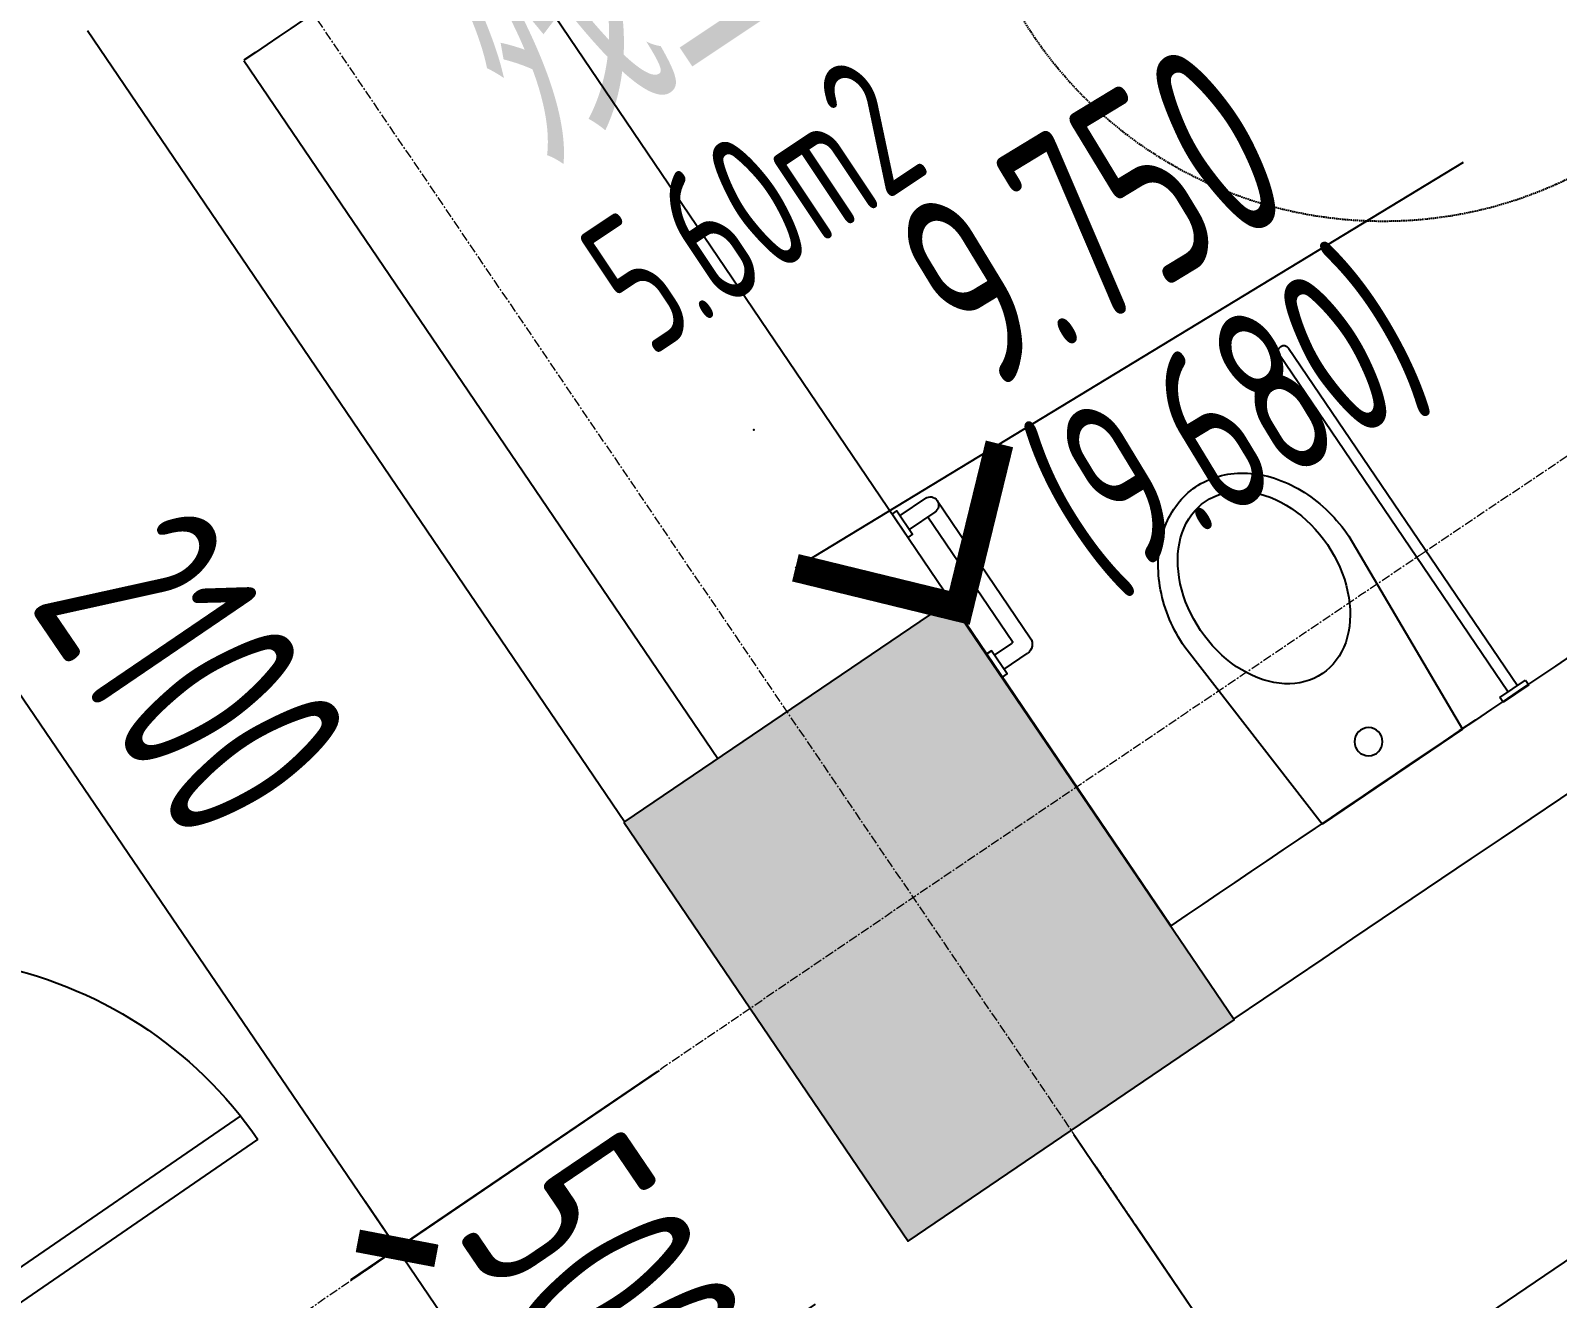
# Model space of a CAD drawing. Header units: millimetres. Extents: x 0 to 12110233, y -6694180 to 0.
# Drawn here: x 11603857 to 11606570, y -6439550 to -6437296 of the extents above; entities that cross this region are included whole.
import ezdxf
from ezdxf.enums import TextEntityAlignment as Align

# ---------------------------------------------------------------- set-up
doc = ezdxf.new("R2010")
doc.units = ezdxf.units.MM
doc.header["$LTSCALE"] = 10
for name, pattern in [('A1-RG-AXIS-3~4F$0$CENTER', [50.8, 31.75, -6.35, 6.35, -6.35]), ('A1-RI-F3$0$HIDDEN', [0.375, 0.25, -0.125]), ('A1-RI-F3$0$HIDDEN2', [0.1875, 0.125, -0.0625])]:
    doc.linetypes.add(name, pattern=pattern)
for name, color, linetype in [('A1-RD-3F$0$A-GLAZ', 140, 'Continuous'), ('A1-RD-3F$0$A-louban', 5, 'Continuous'), ('A1-RG-AXIS-3~4F$0$A-COLU-HATH', 8, 'Continuous'), ('A1-RG-AXIS-3~4F$0$A-COLUMN', 7, 'Continuous'), ('A1-RI-F3$0$A-DIMS-1：100', 1, 'Continuous'), ('A1-RI-F3$0$A-DOOR', 32, 'Continuous'), ('A1-RI-F3$0$A-FIXT', 55, 'Continuous'), ('A1-RI-F3$0$A-FUZHUXIAN', 55, 'A1-RI-F3$0$HIDDEN2'), ('A1-RI-F3$0$A-SYMB', 4, 'Continuous'), ('A1-RI-F3$0$A-SYMB-AREA', 4, 'Continuous'), ('A1-RI-F3$0$A-SYMB-NAME', 4, 'Continuous'), ('A1-RI-F3$0$A-TEXT1', 4, 'Continuous'), ('A1-RI-F3$0$A-WALL', 7, 'Continuous'), ('A1-RI-F3$0$A1-RI-F3$0$A-DETL-PEN1', 245, 'Continuous'), ('A1-RI-F3$0$A1-RI-F3$0$A-DETL-PEN2', 233, 'Continuous'), ('A1-RI-F3$0$Crescent canopy$0$A-DETL-PEN1', 245, 'Continuous'), ('A1-RI-F3$0$Crescent canopy$0$A-DETL-PEN2', 233, 'Continuous')]:
    doc.layers.add(name, color=color, linetype=linetype)
doc.layers.add('A1-RG-AXIS-3~4F$0$A-GRID', color=1, linetype='A1-RG-AXIS-3~4F$0$CENTER', lineweight=9)
doc.layers.add('A1-RI-F3$0$A-STRA-HRAL', color=3, linetype='Continuous', lineweight=9)
doc.styles.add('A1-RI-F3$0$ECADI', font='gbeitc.shx', dxfattribs={"width": 0.7, "bigfont": 'gbcbig.shx'})
doc.styles.add('A1-RI-F3$0$XD2008', font='xd-hzs.shx', dxfattribs={"width": 0.7, "bigfont": 'xd-hztxt.shx'})
doc.dimstyles.new('A1-RI-F3$0$XD100$0', dxfattribs={"dimscale": 100, "dimtxt": 3.5, "dimasz": 2, "dimexe": 1, "dimexo": 2, "dimgap": 1, "dimtad": 1, "dimdec": 0, "dimdsep": 46, "dimtxsty": 'A1-RI-F3$0$XD2008', "dimblk1": 'A1-RI-F3$0$_ArchTick', "dimblk2": 'A1-RI-F3$0$_ArchTick', "dimsah": 1, "dimcen": 2.5, "dimclrd": 1, "dimclre": 1, "dimclrt": 4, "dimaunit": 1, "dimadec": 0, "dimazin": 0, "dimtfac": 1, "dimtdec": 0, "dimtix": 1, "dimtmove": 2, "dimatfit": 3, "dimfxl": 0, "dimtolj": 1, "dimtzin": 0, "dimarcsym": 0})

# ---------------------------------------------------------------- blocks, each defined once
blk = doc.blocks.new('A1-RD-3F')
at = {"layer": 'A1-RD-3F$0$A-GLAZ', "ltscale": 0.25}
for radius, start, end in [(292500, 108.926088, 127.887577), (292800, 117.388439, 127.828852)]:
    blk.add_arc((11778731.9, -6694178.6), radius, start, end, dxfattribs=at)
at = {"layer": 'A1-RD-3F$0$A-louban'}
blk.add_lwpolyline([(11592588.1, -6454464.8), (11599156.3, -6462911.6, -0.082408), (11683479, -6417305.5)], format="xyb", dxfattribs=at)
blk.add_lwpolyline([(11620099.3, -6432273.8, -0.001145), (11621300, -6431550.3), (11621146, -6431292.8, 0.021241), (11599681.6, -6445423.8), (11601257.4, -6447607.7, -0.020966), (11622531.6, -6433610.2), (11622172.4, -6433009.4, 0.001143), (11620980, -6433727.9)], format="xyb", close=True, dxfattribs=at)
blk = doc.blocks.new('A1-RI-F3$0$1500')
at = {"layer": 'A1-RI-F3$0$A-DOOR'}
for p, q in [((0, 100), (0, 850)), ((51.4, 100), (51.4, 848.2)), ((1448.6, 100), (1448.6, 848.2)), ((1500, 100), (1500, 850)), ((0, 100), (51.4, 100)), ((1500, 100), (1448.6, 100))]:
    blk.add_line(p, q, dxfattribs=at)
for centre, start, end in [((0, 100), 0, 90), ((1500, 100), 90, 180)]:
    blk.add_arc(centre, 750, start, end, dxfattribs=at)
blk = doc.blocks.new('A1-RI-F3$0$_ArchTick')
at = {"color": 0, "linetype": 'ByBlock', "const_width": 0.4}
blk.add_lwpolyline([(-0.5, -0.5), (0.5, 0.5)], dxfattribs=at)
blk = doc.blocks.new('*D128')
at = {"layer": 'A1-RI-F3$0$A-DIMS-1：100', "color": 1, "linetype": 'ByBlock', "lineweight": -2}
for p, q in [((11603792.6, -6437408.8), (11603244.5, -6437781.7)), ((11603327.2, -6437725.4), (11604508.5, -6439461.7)), ((11604973.9, -6439145), (11604425.8, -6439517.9))]:
    blk.add_line(p, q, dxfattribs=at)
at = {"layer": 'A1-RI-F3$0$A-DIMS-1：100', "color": 1, "linetype": 'ByBlock', "lineweight": -2, "xscale": 100, "yscale": 100, "zscale": 100}
for p, rotation in [((11603327.2, -6437725.4), 124.2300287351358), ((11604508.5, -6439461.7), 304.2300287351358)]:
    blk.add_blockref('A1-RI-F3$0$_ArchTick', p, dxfattribs=dict(at, rotation=rotation))
at = {"layer": 'A1-RI-F3$0$A-DIMS-1：100', "color": 4, "linetype": 'ByBlock', "insert": (11604145.2, -6438438.9), "char_height": 350, "attachment_point": 5, "rotation": 304.23, "style": 'A1-RI-F3$0$XD2008'}
blk.add_mtext('\\A1;2100', dxfattribs=at)
blk = doc.blocks.new('*D61')
at = {"layer": 'A1-RI-F3$0$A-DIMS-1：100', "color": 1, "linetype": 'ByBlock', "lineweight": -2}
for p, q in [((11604970.4, -6439147.1), (11604425.3, -6439517.1)), ((11604508, -6439461), (11604451.8, -6439378.2)), ((11604508, -6439461), (11604788.7, -6439874.5)), ((11605251.1, -6439560.6), (11604705.9, -6439930.7)), ((11604788.7, -6439874.5), (11604844.8, -6439957.2))]:
    blk.add_line(p, q, dxfattribs=at)
at = {"layer": 'A1-RI-F3$0$A-DIMS-1：100', "color": 1, "linetype": 'ByBlock', "lineweight": -2, "xscale": 100, "yscale": 100, "zscale": 100}
for p, rotation in [((11604508, -6439461), 304.1657970272194), ((11604788.7, -6439874.5), 124.1657970272194)]:
    blk.add_blockref('A1-RI-F3$0$_ArchTick', p, dxfattribs=dict(at, rotation=rotation))
at = {"layer": 'A1-RI-F3$0$A-DIMS-1：100', "color": 4, "linetype": 'ByBlock', "insert": (11604875.9, -6439513.3), "char_height": 350, "attachment_point": 5, "rotation": 304.1658, "style": 'A1-RI-F3$0$XD2008'}
blk.add_mtext('\\A1;500', dxfattribs=at)
blk = doc.blocks.new('*D327')
at = {"layer": 'A1-RI-F3$0$A-DIMS-1：100', "color": 1, "linetype": 'ByBlock', "lineweight": -2}
for p, q in [((11605820.2, -6439419.7), (11606147.3, -6439901.7)), ((11605530.6, -6439616.3), (11605857.7, -6440098.2)), ((11605801.6, -6440015.5), (11606091.1, -6439819))]:
    blk.add_line(p, q, dxfattribs=at)
at = {"layer": 'A1-RI-F3$0$A-DIMS-1：100', "color": 1, "linetype": 'ByBlock', "lineweight": -2, "xscale": 100, "yscale": 100, "zscale": 100}
for p, rotation in [((11606091.1, -6439819), 34.16579703382271), ((11605801.6, -6440015.5), 214.1657970338227)]:
    blk.add_blockref('A1-RI-F3$0$_ArchTick', p, dxfattribs=dict(at, rotation=rotation))
at = {"layer": 'A1-RI-F3$0$A-DIMS-1：100', "color": 4, "linetype": 'ByBlock', "insert": (11606174.6, -6440223.3), "char_height": 350, "attachment_point": 5, "rotation": 34.1658, "style": 'A1-RI-F3$0$XD2008'}
blk.add_mtext('\\A1;350', dxfattribs=at)
blk = doc.blocks.new('*D332')
at = {"layer": 'A1-RI-F3$0$A-DIMS-1：100', "color": 1, "linetype": 'ByBlock', "lineweight": -2}
for p, q in [((11607821.1, -6437826.6), (11608257.4, -6438469.5)), ((11608201.3, -6438386.8), (11606091.1, -6439819)), ((11605711, -6439258.8), (11606147.3, -6439901.7))]:
    blk.add_line(p, q, dxfattribs=at)
at = {"layer": 'A1-RI-F3$0$A-DIMS-1：100', "color": 1, "linetype": 'ByBlock', "lineweight": -2, "xscale": 100, "yscale": 100, "zscale": 100}
for p, rotation in [((11608201.3, -6438386.8), 34.16579703386188), ((11606091.1, -6439819), 214.1657970338619)]:
    blk.add_blockref('A1-RI-F3$0$_ArchTick', p, dxfattribs=dict(at, rotation=rotation))
at = {"layer": 'A1-RI-F3$0$A-DIMS-1：100', "color": 4, "linetype": 'ByBlock', "insert": (11606991.8, -6438875.3), "char_height": 350, "attachment_point": 5, "rotation": 34.1658, "style": 'A1-RI-F3$0$XD2008'}
blk.add_mtext('\\A1;2550', dxfattribs=at)
blk = doc.blocks.new('A1-RI-F3$0$A-X-D2-60$0$A$C13196AD3')
at = {"layer": 'A1-RI-F3$0$A-FIXT'}
for p, q in [((83.2, 756.6, 0), (57.8, 359.3, 0)), ((83.2, 756.6, 0), (57.8, 359.3, 0)), ((384.6, 756.6, 0), (83.2, 756.6, 0)), ((410, 359.3, 0), (384.6, 756.6, 0)), ((410, 359.3, 0), (384.6, 756.6, 0)), ((175.9, 517.8, 0), (168.3, 512.6, 0)), ((175.9, 517.8, 0), (168.3, 512.6, 0)), ((183.8, 522.4, 0), (175.9, 517.8, 0)), ((183.8, 522.4, 0), (175.9, 517.8, 0)), ((191.8, 526.4, 0), (183.8, 522.4, 0)), ((191.8, 526.4, 0), (183.8, 522.4, 0)), ((200, 529.6, 0), (191.8, 526.4, 0)), ((200, 529.6, 0), (191.8, 526.4, 0)), ((208.4, 532.2, 0), (200, 529.6, 0)), ((208.4, 532.2, 0), (200, 529.6, 0)), ((216.8, 534, 0), (208.4, 532.2, 0)), ((216.8, 534, 0), (208.4, 532.2, 0)), ((225.3, 535.1, 0), (216.8, 534, 0)), ((225.3, 535.1, 0), (216.8, 534, 0)), ((233.9, 535.4, 0), (225.3, 535.1, 0)), ((233.9, 535.4, 0), (225.3, 535.1, 0)), ((242.4, 535.1, 0), (233.9, 535.4, 0)), ((242.4, 535.1, 0), (233.9, 535.4, 0)), ((250.9, 534, 0), (242.4, 535.1, 0)), ((250.9, 534, 0), (242.4, 535.1, 0)), ((259.4, 532.2, 0), (250.9, 534, 0)), ((259.4, 532.2, 0), (250.9, 534, 0)), ((267.7, 529.6, 0), (259.4, 532.2, 0)), ((267.7, 529.6, 0), (259.4, 532.2, 0)), ((275.9, 526.4, 0), (267.7, 529.6, 0)), ((275.9, 526.4, 0), (267.7, 529.6, 0)), ((284, 522.4, 0), (275.9, 526.4, 0)), ((284, 522.4, 0), (275.9, 526.4, 0)), ((291.8, 517.8, 0), (284, 522.4, 0)), ((291.8, 517.8, 0), (284, 522.4, 0)), ((299.4, 512.6, 0), (291.8, 517.8, 0)), ((299.4, 512.6, 0), (291.8, 517.8, 0)), ((147.1, 493, 0), (140.7, 485.3, 0)), ((147.1, 493, 0), (140.7, 485.3, 0)), ((153.9, 500.1, 0), (147.1, 493, 0)), ((153.9, 500.1, 0), (147.1, 493, 0)), ((161, 506.6, 0), (153.9, 500.1, 0)), ((161, 506.6, 0), (153.9, 500.1, 0)), ((168.3, 512.6, 0), (161, 506.6, 0)), ((168.3, 512.6, 0), (161, 506.6, 0)), ((306.8, 506.6, 0), (299.4, 512.6, 0)), ((306.8, 506.6, 0), (299.4, 512.6, 0)), ((313.9, 500.1, 0), (306.8, 506.6, 0)), ((313.9, 500.1, 0), (306.8, 506.6, 0)), ((320.6, 493, 0), (313.9, 500.1, 0)), ((320.6, 493, 0), (313.9, 500.1, 0)), ((327, 485.3, 0), (320.6, 493, 0)), ((327, 485.3, 0), (320.6, 493, 0)), ((129, 468.4, 0), (123.8, 459.2, 0)), ((129, 468.4, 0), (123.8, 459.2, 0)), ((134.7, 477.1, 0), (129, 468.4, 0)), ((134.7, 477.1, 0), (129, 468.4, 0)), ((140.7, 485.3, 0), (134.7, 477.1, 0)), ((140.7, 485.3, 0), (134.7, 477.1, 0)), ((333.1, 477.1, 0), (327, 485.3, 0)), ((333.1, 477.1, 0), (327, 485.3, 0)), ((338.7, 468.4, 0), (333.1, 477.1, 0)), ((338.7, 468.4, 0), (333.1, 477.1, 0)), ((344, 459.2, 0), (338.7, 468.4, 0)), ((344, 459.2, 0), (338.7, 468.4, 0)), ((114.6, 439.6, 0), (110.7, 429.2, 0)), ((114.6, 439.6, 0), (110.7, 429.2, 0)), ((119, 449.6, 0), (114.6, 439.6, 0)), ((119, 449.6, 0), (114.6, 439.6, 0)), ((123.8, 459.2, 0), (119, 449.6, 0)), ((123.8, 459.2, 0), (119, 449.6, 0)), ((348.8, 449.6, 0), (344, 459.2, 0)), ((348.8, 449.6, 0), (344, 459.2, 0)), ((353.1, 439.6, 0), (348.8, 449.6, 0)), ((353.1, 439.6, 0), (348.8, 449.6, 0)), ((357, 429.2, 0), (353.1, 439.6, 0)), ((357, 429.2, 0), (353.1, 439.6, 0)), ((104.4, 407.6, 0), (102.1, 396.4, 0)), ((104.4, 407.6, 0), (102.1, 396.4, 0)), ((107.3, 418.5, 0), (104.4, 407.6, 0)), ((107.3, 418.5, 0), (104.4, 407.6, 0)), ((110.7, 429.2, 0), (107.3, 418.5, 0)), ((110.7, 429.2, 0), (107.3, 418.5, 0)), ((360.4, 418.5, 0), (357, 429.2, 0)), ((360.4, 418.5, 0), (357, 429.2, 0)), ((363.3, 407.6, 0), (360.4, 418.5, 0)), ((363.3, 407.6, 0), (360.4, 418.5, 0)), ((365.7, 396.4, 0), (363.3, 407.6, 0)), ((365.7, 396.4, 0), (363.3, 407.6, 0)), ((100.2, 385.1, 0), (98.9, 373.6, 0)), ((100.2, 385.1, 0), (98.9, 373.6, 0)), ((102.1, 396.4, 0), (100.2, 385.1, 0)), ((102.1, 396.4, 0), (100.2, 385.1, 0)), ((367.6, 385.1, 0), (365.7, 396.4, 0)), ((367.6, 385.1, 0), (365.7, 396.4, 0)), ((368.9, 373.6, 0), (367.6, 385.1, 0)), ((368.9, 373.6, 0), (367.6, 385.1, 0)), ((57.8, 359.3, 0), (57.9, 352.3, 0)), ((57.8, 359.3, 0), (57.9, 352.3, 0)), ((98.1, 362.1, 0), (97.8, 350.4, 0)), ((98.1, 362.1, 0), (97.8, 350.4, 0)), ((98.9, 373.6, 0), (98.1, 362.1, 0)), ((98.9, 373.6, 0), (98.1, 362.1, 0)), ((369.7, 362.1, 0), (368.9, 373.6, 0)), ((369.7, 362.1, 0), (368.9, 373.6, 0)), ((370, 350.4, 0), (369.7, 362.1, 0)), ((370, 350.4, 0), (369.7, 362.1, 0)), ((409.9, 352.3, 0), (410, 359.3, 0)), ((409.9, 352.3, 0), (410, 359.3, 0)), ((57.9, 352.3, 0), (58.1, 345.2, 0)), ((57.9, 352.3, 0), (58.1, 345.2, 0)), ((58.1, 345.2, 0), (58.6, 338.1, 0)), ((58.1, 345.2, 0), (58.6, 338.1, 0)), ((58.6, 338.1, 0), (59.2, 331.1, 0)), ((58.6, 338.1, 0), (59.2, 331.1, 0)), ((59.2, 331.1, 0), (60, 324.1, 0)), ((59.2, 331.1, 0), (60, 324.1, 0)), ((97.8, 350.4, 0), (98.1, 338.8, 0)), ((97.8, 350.4, 0), (98.1, 338.8, 0)), ((98.1, 338.8, 0), (98.9, 327.2, 0)), ((98.1, 338.8, 0), (98.9, 327.2, 0)), ((98.9, 327.2, 0), (100.2, 315.8, 0)), ((98.9, 327.2, 0), (100.2, 315.8, 0)), ((367.6, 315.8, 0), (368.9, 327.2, 0)), ((367.6, 315.8, 0), (368.9, 327.2, 0)), ((368.9, 327.2, 0), (369.7, 338.8, 0)), ((368.9, 327.2, 0), (369.7, 338.8, 0)), ((369.7, 338.8, 0), (370, 350.4, 0)), ((369.7, 338.8, 0), (370, 350.4, 0)), ((407.8, 324.1, 0), (408.6, 331.1, 0)), ((407.8, 324.1, 0), (408.6, 331.1, 0)), ((408.6, 331.1, 0), (409.2, 338.1, 0)), ((408.6, 331.1, 0), (409.2, 338.1, 0)), ((409.2, 338.1, 0), (409.6, 345.2, 0)), ((409.2, 338.1, 0), (409.6, 345.2, 0)), ((409.6, 345.2, 0), (409.9, 352.3, 0)), ((409.6, 345.2, 0), (409.9, 352.3, 0)), ((60, 324.1, 0), (60.9, 317.2, 0)), ((60, 324.1, 0), (60.9, 317.2, 0)), ((60.9, 317.2, 0), (62, 310.2, 0)), ((60.9, 317.2, 0), (62, 310.2, 0)), ((62, 310.2, 0), (63.3, 303.4, 0)), ((62, 310.2, 0), (63.3, 303.4, 0)), ((63.3, 303.4, 0), (64.8, 296.5, 0)), ((63.3, 303.4, 0), (64.8, 296.5, 0)), ((100.2, 315.8, 0), (102.1, 304.4, 0)), ((100.2, 315.8, 0), (102.1, 304.4, 0)), ((102.1, 304.4, 0), (104.4, 293.3, 0)), ((102.1, 304.4, 0), (104.4, 293.3, 0)), ((363.3, 293.3, 0), (365.7, 304.4, 0)), ((363.3, 293.3, 0), (365.7, 304.4, 0)), ((365.7, 304.4, 0), (367.6, 315.8, 0)), ((365.7, 304.4, 0), (367.6, 315.8, 0)), ((403, 296.5, 0), (404.4, 303.4, 0)), ((403, 296.5, 0), (404.4, 303.4, 0)), ((404.4, 303.4, 0), (405.7, 310.2, 0)), ((404.4, 303.4, 0), (405.7, 310.2, 0)), ((405.7, 310.2, 0), (406.9, 317.2, 0)), ((405.7, 310.2, 0), (406.9, 317.2, 0)), ((406.9, 317.2, 0), (407.8, 324.1, 0)), ((406.9, 317.2, 0), (407.8, 324.1, 0)), ((64.8, 296.5, 0), (66.4, 289.8, 0)), ((64.8, 296.5, 0), (66.4, 289.8, 0)), ((66.4, 289.8, 0), (68.2, 283.1, 0)), ((66.4, 289.8, 0), (68.2, 283.1, 0)), ((68.2, 283.1, 0), (70.1, 276.5, 0)), ((68.2, 283.1, 0), (70.1, 276.5, 0)), ((70.1, 276.5, 0), (72.3, 270, 0)), ((70.1, 276.5, 0), (72.3, 270, 0)), ((104.4, 293.3, 0), (107.3, 282.3, 0)), ((104.4, 293.3, 0), (107.3, 282.3, 0)), ((107.3, 282.3, 0), (110.7, 271.7, 0)), ((107.3, 282.3, 0), (110.7, 271.7, 0)), ((110.7, 271.7, 0), (114.6, 261.3, 0)), ((110.7, 271.7, 0), (114.6, 261.3, 0)), ((353.1, 261.3, 0), (357, 271.7, 0)), ((353.1, 261.3, 0), (357, 271.7, 0)), ((357, 271.7, 0), (360.4, 282.3, 0)), ((357, 271.7, 0), (360.4, 282.3, 0)), ((360.4, 282.3, 0), (363.3, 293.3, 0)), ((360.4, 282.3, 0), (363.3, 293.3, 0)), ((395.5, 270, 0), (397.6, 276.5, 0)), ((395.5, 270, 0), (397.6, 276.5, 0)), ((397.6, 276.5, 0), (399.6, 283.1, 0)), ((397.6, 276.5, 0), (399.6, 283.1, 0)), ((399.6, 283.1, 0), (401.4, 289.8, 0)), ((399.6, 283.1, 0), (401.4, 289.8, 0)), ((401.4, 289.8, 0), (403, 296.5, 0)), ((401.4, 289.8, 0), (403, 296.5, 0)), ((72.3, 270, 0), (74.5, 263.5, 0)), ((72.3, 270, 0), (74.5, 263.5, 0)), ((74.5, 263.5, 0), (77, 257.2, 0)), ((74.5, 263.5, 0), (77, 257.2, 0)), ((77, 257.2, 0), (79.6, 250.9, 0)), ((77, 257.2, 0), (79.6, 250.9, 0)), ((79.6, 250.9, 0), (82.3, 244.8, 0)), ((79.6, 250.9, 0), (82.3, 244.8, 0)), ((82.3, 244.8, 0), (85.2, 238.8, 0)), ((82.3, 244.8, 0), (85.2, 238.8, 0)), ((114.6, 261.3, 0), (119, 251.3, 0)), ((114.6, 261.3, 0), (119, 251.3, 0)), ((119, 251.3, 0), (123.8, 241.7, 0)), ((119, 251.3, 0), (123.8, 241.7, 0)), ((344, 241.7, 0), (348.8, 251.3, 0)), ((344, 241.7, 0), (348.8, 251.3, 0)), ((348.8, 251.3, 0), (353.1, 261.3, 0)), ((348.8, 251.3, 0), (353.1, 261.3, 0)), ((382.6, 238.8, 0), (385.5, 244.8, 0)), ((382.6, 238.8, 0), (385.5, 244.8, 0)), ((385.5, 244.8, 0), (388.2, 250.9, 0)), ((385.5, 244.8, 0), (388.2, 250.9, 0)), ((388.2, 250.9, 0), (390.8, 257.2, 0)), ((388.2, 250.9, 0), (390.8, 257.2, 0)), ((390.8, 257.2, 0), (393.2, 263.5, 0)), ((390.8, 257.2, 0), (393.2, 263.5, 0)), ((393.2, 263.5, 0), (395.5, 270, 0)), ((393.2, 263.5, 0), (395.5, 270, 0)), ((85.2, 238.8, 0), (88.2, 232.9, 0)), ((85.2, 238.8, 0), (88.2, 232.9, 0)), ((88.2, 232.9, 0), (91.4, 227.1, 0)), ((88.2, 232.9, 0), (91.4, 227.1, 0)), ((91.4, 227.1, 0), (94.7, 221.4, 0)), ((91.4, 227.1, 0), (94.7, 221.4, 0)), ((94.7, 221.4, 0), (98.2, 215.9, 0)), ((94.7, 221.4, 0), (98.2, 215.9, 0)), ((123.8, 241.7, 0), (129, 232.5, 0)), ((123.8, 241.7, 0), (129, 232.5, 0)), ((129, 232.5, 0), (134.7, 223.8, 0)), ((129, 232.5, 0), (134.7, 223.8, 0)), ((134.7, 223.8, 0), (140.7, 215.6, 0)), ((134.7, 223.8, 0), (140.7, 215.6, 0)), ((327, 215.6, 0), (333.1, 223.8, 0)), ((327, 215.6, 0), (333.1, 223.8, 0)), ((333.1, 223.8, 0), (338.7, 232.5, 0)), ((333.1, 223.8, 0), (338.7, 232.5, 0)), ((338.7, 232.5, 0), (344, 241.7, 0)), ((338.7, 232.5, 0), (344, 241.7, 0)), ((369.6, 215.9, 0), (373, 221.4, 0)), ((369.6, 215.9, 0), (373, 221.4, 0)), ((373, 221.4, 0), (376.3, 227.1, 0)), ((373, 221.4, 0), (376.3, 227.1, 0)), ((376.3, 227.1, 0), (379.5, 232.9, 0)), ((376.3, 227.1, 0), (379.5, 232.9, 0)), ((379.5, 232.9, 0), (382.6, 238.8, 0)), ((379.5, 232.9, 0), (382.6, 238.8, 0)), ((98.2, 215.9, 0), (101.8, 210.5, 0)), ((98.2, 215.9, 0), (101.8, 210.5, 0)), ((101.8, 210.5, 0), (105.5, 205.3, 0)), ((101.8, 210.5, 0), (105.5, 205.3, 0)), ((105.5, 205.3, 0), (109.4, 200.2, 0)), ((105.5, 205.3, 0), (109.4, 200.2, 0)), ((109.4, 200.2, 0), (113.3, 195.3, 0)), ((109.4, 200.2, 0), (113.3, 195.3, 0)), ((113.3, 195.3, 0), (117.4, 190.5, 0)), ((113.3, 195.3, 0), (117.4, 190.5, 0)), ((117.4, 190.5, 0), (121.6, 186, 0)), ((117.4, 190.5, 0), (121.6, 186, 0)), ((140.7, 215.6, 0), (147.1, 207.9, 0)), ((140.7, 215.6, 0), (147.1, 207.9, 0)), ((147.1, 207.9, 0), (153.9, 200.8, 0)), ((147.1, 207.9, 0), (153.9, 200.8, 0)), ((153.9, 200.8, 0), (161, 194.2, 0)), ((153.9, 200.8, 0), (161, 194.2, 0)), ((161, 194.2, 0), (168.3, 188.3, 0)), ((161, 194.2, 0), (168.3, 188.3, 0)), ((299.4, 188.3, 0), (306.8, 194.2, 0)), ((299.4, 188.3, 0), (306.8, 194.2, 0)), ((306.8, 194.2, 0), (313.9, 200.8, 0)), ((306.8, 194.2, 0), (313.9, 200.8, 0)), ((313.9, 200.8, 0), (320.6, 207.9, 0)), ((313.9, 200.8, 0), (320.6, 207.9, 0)), ((320.6, 207.9, 0), (327, 215.6, 0)), ((320.6, 207.9, 0), (327, 215.6, 0)), ((346.1, 186, 0), (350.3, 190.5, 0)), ((346.1, 186, 0), (350.3, 190.5, 0)), ((350.3, 190.5, 0), (354.4, 195.3, 0)), ((350.3, 190.5, 0), (354.4, 195.3, 0)), ((354.4, 195.3, 0), (358.4, 200.2, 0)), ((354.4, 195.3, 0), (358.4, 200.2, 0)), ((358.4, 200.2, 0), (362.3, 205.3, 0)), ((358.4, 200.2, 0), (362.3, 205.3, 0)), ((362.3, 205.3, 0), (366, 210.5, 0)), ((362.3, 205.3, 0), (366, 210.5, 0)), ((366, 210.5, 0), (369.6, 215.9, 0)), ((366, 210.5, 0), (369.6, 215.9, 0)), ((121.6, 186, 0), (125.9, 181.5, 0)), ((121.6, 186, 0), (125.9, 181.5, 0)), ((125.9, 181.5, 0), (130.4, 177.3, 0)), ((125.9, 181.5, 0), (130.4, 177.3, 0)), ((130.4, 177.3, 0), (134.9, 173.2, 0)), ((130.4, 177.3, 0), (134.9, 173.2, 0)), ((134.9, 173.2, 0), (139.5, 169.3, 0)), ((134.9, 173.2, 0), (139.5, 169.3, 0)), ((139.5, 169.3, 0), (144.2, 165.7, 0)), ((139.5, 169.3, 0), (144.2, 165.7, 0)), ((144.2, 165.7, 0), (149, 162.2, 0)), ((144.2, 165.7, 0), (149, 162.2, 0)), ((168.3, 188.3, 0), (175.9, 183, 0)), ((168.3, 188.3, 0), (175.9, 183, 0)), ((175.9, 183, 0), (183.8, 178.4, 0)), ((175.9, 183, 0), (183.8, 178.4, 0)), ((183.8, 178.4, 0), (191.8, 174.5, 0)), ((183.8, 178.4, 0), (191.8, 174.5, 0)), ((191.8, 174.5, 0), (200, 171.2, 0)), ((191.8, 174.5, 0), (200, 171.2, 0)), ((200, 171.2, 0), (208.4, 168.7, 0)), ((200, 171.2, 0), (208.4, 168.7, 0)), ((208.4, 168.7, 0), (216.8, 166.9, 0)), ((208.4, 168.7, 0), (216.8, 166.9, 0)), ((216.8, 166.9, 0), (225.3, 165.8, 0)), ((216.8, 166.9, 0), (225.3, 165.8, 0)), ((225.3, 165.8, 0), (233.9, 165.4, 0)), ((225.3, 165.8, 0), (233.9, 165.4, 0)), ((233.9, 165.4, 0), (242.4, 165.8, 0)), ((233.9, 165.4, 0), (242.4, 165.8, 0)), ((242.4, 165.8, 0), (250.9, 166.9, 0)), ((242.4, 165.8, 0), (250.9, 166.9, 0)), ((250.9, 166.9, 0), (259.4, 168.7, 0)), ((250.9, 166.9, 0), (259.4, 168.7, 0)), ((259.4, 168.7, 0), (267.7, 171.2, 0)), ((259.4, 168.7, 0), (267.7, 171.2, 0)), ((267.7, 171.2, 0), (275.9, 174.5, 0)), ((267.7, 171.2, 0), (275.9, 174.5, 0)), ((275.9, 174.5, 0), (284, 178.4, 0)), ((275.9, 174.5, 0), (284, 178.4, 0)), ((284, 178.4, 0), (291.8, 183, 0)), ((284, 178.4, 0), (291.8, 183, 0)), ((291.8, 183, 0), (299.4, 188.3, 0)), ((291.8, 183, 0), (299.4, 188.3, 0)), ((318.7, 162.2, 0), (323.5, 165.7, 0)), ((318.7, 162.2, 0), (323.5, 165.7, 0)), ((323.5, 165.7, 0), (328.2, 169.3, 0)), ((323.5, 165.7, 0), (328.2, 169.3, 0)), ((328.2, 169.3, 0), (332.9, 173.2, 0)), ((328.2, 169.3, 0), (332.9, 173.2, 0)), ((332.9, 173.2, 0), (337.4, 177.3, 0)), ((332.9, 173.2, 0), (337.4, 177.3, 0)), ((337.4, 177.3, 0), (341.8, 181.5, 0)), ((337.4, 177.3, 0), (341.8, 181.5, 0)), ((341.8, 181.5, 0), (346.1, 186, 0)), ((341.8, 181.5, 0), (346.1, 186, 0)), ((149, 162.2, 0), (153.9, 158.8, 0)), ((149, 162.2, 0), (153.9, 158.8, 0)), ((153.9, 158.8, 0), (158.9, 155.7, 0)), ((153.9, 158.8, 0), (158.9, 155.7, 0)), ((158.9, 155.7, 0), (163.9, 152.8, 0)), ((158.9, 155.7, 0), (163.9, 152.8, 0)), ((163.9, 152.8, 0), (169.1, 150.1, 0)), ((163.9, 152.8, 0), (169.1, 150.1, 0)), ((169.1, 150.1, 0), (174.2, 147.6, 0)), ((169.1, 150.1, 0), (174.2, 147.6, 0)), ((174.2, 147.6, 0), (179.5, 145.3, 0)), ((174.2, 147.6, 0), (179.5, 145.3, 0)), ((179.5, 145.3, 0), (184.8, 143.3, 0)), ((179.5, 145.3, 0), (184.8, 143.3, 0)), ((184.8, 143.3, 0), (190.1, 141.4, 0)), ((184.8, 143.3, 0), (190.1, 141.4, 0)), ((190.1, 141.4, 0), (195.5, 139.7, 0)), ((190.1, 141.4, 0), (195.5, 139.7, 0)), ((195.5, 139.7, 0), (200.9, 138.3, 0)), ((195.5, 139.7, 0), (200.9, 138.3, 0)), ((200.9, 138.3, 0), (206.3, 137.1, 0)), ((200.9, 138.3, 0), (206.3, 137.1, 0)), ((206.3, 137.1, 0), (211.8, 136.1, 0)), ((206.3, 137.1, 0), (211.8, 136.1, 0)), ((211.8, 136.1, 0), (217.3, 135.3, 0)), ((211.8, 136.1, 0), (217.3, 135.3, 0)), ((250.5, 135.3, 0), (256, 136.1, 0)), ((250.5, 135.3, 0), (256, 136.1, 0)), ((256, 136.1, 0), (261.4, 137.1, 0)), ((256, 136.1, 0), (261.4, 137.1, 0)), ((261.4, 137.1, 0), (266.9, 138.3, 0)), ((261.4, 137.1, 0), (266.9, 138.3, 0)), ((266.9, 138.3, 0), (272.3, 139.7, 0)), ((266.9, 138.3, 0), (272.3, 139.7, 0)), ((272.3, 139.7, 0), (277.7, 141.4, 0)), ((272.3, 139.7, 0), (277.7, 141.4, 0)), ((277.7, 141.4, 0), (283, 143.3, 0)), ((277.7, 141.4, 0), (283, 143.3, 0)), ((283, 143.3, 0), (288.3, 145.3, 0)), ((283, 143.3, 0), (288.3, 145.3, 0)), ((288.3, 145.3, 0), (293.5, 147.6, 0)), ((288.3, 145.3, 0), (293.5, 147.6, 0)), ((293.5, 147.6, 0), (298.7, 150.1, 0)), ((293.5, 147.6, 0), (298.7, 150.1, 0)), ((298.7, 150.1, 0), (303.8, 152.8, 0)), ((298.7, 150.1, 0), (303.8, 152.8, 0)), ((303.8, 152.8, 0), (308.9, 155.7, 0)), ((303.8, 152.8, 0), (308.9, 155.7, 0)), ((308.9, 155.7, 0), (313.8, 158.8, 0)), ((308.9, 155.7, 0), (313.8, 158.8, 0)), ((313.8, 158.8, 0), (318.7, 162.2, 0)), ((313.8, 158.8, 0), (318.7, 162.2, 0)), ((217.3, 135.3, 0), (222.8, 134.8, 0)), ((217.3, 135.3, 0), (222.8, 134.8, 0)), ((222.8, 134.8, 0), (228.4, 134.4, 0)), ((222.8, 134.8, 0), (228.4, 134.4, 0)), ((228.4, 134.4, 0), (233.9, 134.3, 0)), ((228.4, 134.4, 0), (233.9, 134.3, 0)), ((233.9, 134.3, 0), (239.4, 134.4, 0)), ((233.9, 134.3, 0), (239.4, 134.4, 0)), ((239.4, 134.4, 0), (244.9, 134.8, 0)), ((239.4, 134.4, 0), (244.9, 134.8, 0)), ((244.9, 134.8, 0), (250.5, 135.3, 0)), ((244.9, 134.8, 0), (250.5, 135.3, 0))]:
    blk.add_line(p, q, dxfattribs=at)
blk.add_circle((233.9, 681.6, 0), 25, dxfattribs=at)
blk = doc.blocks.new('A1-RI-F3$0$A-X-D2-60$0$A$C3F557B8E')
at = {"layer": 'A1-RI-F3$0$A-FIXT'}
for p, q in [((10, 340), (60, 340)), ((10, 310), (47.4, 310)), ((50, 40), (50, 307.5)), ((80, 25), (80, 320)), ((65, 40), (10, 40)), ((65, 10), (10, 10))]:
    blk.add_line(p, q, dxfattribs=at)
for points in [[(0, 300), (0, 350), (10, 350), (10, 300)], [(0, 0), (10, 0), (10, 50), (0, 50)]]:
    blk.add_lwpolyline(points, close=True, dxfattribs=at)
for centre, radius, start, end in [((60, 320), 20, 0, 90), ((47.4, 307.4), 2.62, 0.6603, 89.7265), ((65, 25), 15, 270, 90)]:
    blk.add_arc(centre, radius, start, end, dxfattribs=at)
blk = doc.blocks.new('A1-RI-F3$0$A-X-D2-60$0$A$C5B7600E4')
at = {"layer": 'A1-RI-F3$0$A-FIXT'}
for p, q in [((55, 745), (0, 745)), ((0, 745), (0, 735)), ((0, 735), (55, 735)), ((9.5, 744.9), (54.5, 744.9)), ((17.5, 10), (17.5, 735)), ((37.5, 10), (37.5, 735)), ((55, 735), (55, 745))]:
    blk.add_line(p, q, dxfattribs=at)
blk.add_arc((27.5, 10), 10, 180, 0, dxfattribs=at)
blk = doc.blocks.new('A1-RG-AXIS-3~4F$0$colu')
at = {"layer": 'A1-RG-AXIS-3~4F$0$A-COLU-HATH', "linetype": 'ByBlock'}
h = blk.add_hatch(color=256, dxfattribs=at)
h.paths.add_polyline_path([(11645506.5, -6407137.9), (11645842, -6407864.2), (11645388.1, -6408073.9), (11645052.6, -6407347.6)])
h.paths.add_polyline_path([(11672567.5, -6404094.9), (11672841.4, -6404846.5), (11673311.2, -6404675.2), (11673037.2, -6403923.6)])
h.paths.add_polyline_path([(11669749.3, -6396288.4), (11670092.2, -6397229.1), (11670561.8, -6397057.7), (11670219.1, -6396117.2)])
h.paths.add_polyline_path([(11648218.5, -6414201.1), (11648554, -6414927.4), (11649007.9, -6414717.7), (11648672.4, -6413991.5)])
h.paths.add_polyline_path([(11630302.3, -6423284.6), (11630692.9, -6423982.7), (11631129.2, -6423738.6), (11630738.6, -6423040.4)])
h.paths.add_polyline_path([(11626248.1, -6416039.2), (11626638.7, -6416737.4), (11627075.1, -6416493.2), (11626684.4, -6415795.1)])
h.paths.add_polyline_path([(11604911.2, -6438703.6), (11605416.6, -6439448.3), (11605995.8, -6439055.2), (11605490.4, -6438310.5)])
h.paths.add_polyline_path([(11612318.5, -6433817.9), (11612802.4, -6434576.8), (11613392.6, -6434200.5), (11612908.8, -6433441.6)])
h.paths.add_polyline_path([(11678236.4, -6409177.5), (11678567.9, -6410121), (11679228.3, -6409889), (11678896.8, -6408945.5)])
h.paths.add_polyline_path([(11591264.2, -6433838.8), (11591158.5, -6433556.8), (11590222.1, -6433907.7), (11590399.9, -6434382.1)])
h.paths.add_polyline_path([(11582705.6, -6437301.3), (11582516, -6436795.2), (11581579.6, -6437146.1), (11581699.7, -6437471)])
h.paths.add_polyline_path([(11606394.6, -6455923.8), (11606921.2, -6456653.6), (11607488.9, -6456244), (11606962.3, -6455514.2)])
h.paths.add_polyline_path([(11613306.9, -6451073.5), (11613812.4, -6451818.2), (11614391.5, -6451425.1), (11613886.1, -6450680.4)])
h.paths.add_polyline_path([(11620355.7, -6446423.7), (11620839.5, -6447182.6), (11621429.7, -6446806.3), (11620945.9, -6446047.4)])
h.paths.add_polyline_path([(11627535, -6441978.3), (11627996.9, -6442750.7), (11628597.7, -6442391.5), (11628135.8, -6441619.1)])
h.paths.add_polyline_path([(11634839, -6437740.8), (11635278.5, -6438526.2), (11635889.4, -6438184.4), (11635449.9, -6437399)])
h.paths.add_polyline_path([(11642261.7, -6433714.8), (11642678.5, -6434512.5), (11643298.9, -6434188.4), (11642882.2, -6433390.7)])
h.paths.add_polyline_path([(11657438.5, -6426310.3), (11657808.8, -6427130.6), (11658446.8, -6426842.6), (11658076.5, -6426022.3)])
h.paths.add_polyline_path([(11665180.1, -6422937.9), (11665526.7, -6423768.5), (11666172.7, -6423499), (11665826.1, -6422668.4)])
h.paths.add_polyline_path([(11673015.3, -6419789.2), (11673337.9, -6420629.5), (11673991.4, -6420378.6), (11673668.8, -6419538.4)])
h.paths.add_polyline_path([(11675949.4, -6402667.6), (11676280.8, -6403611.1), (11676941.3, -6403379), (11676609.8, -6402435.6)])
h.paths.add_polyline_path([(11632162.7, -6412872.3), (11631542.2, -6413196.4), (11632283.1, -6414614.6), (11632903.5, -6414290.4)])
h.paths.add_polyline_path([(11648552.6, -6404922.5), (11647914.6, -6405210.5), (11648572.8, -6406668.9), (11649210.9, -6406380.9)])
h.paths.add_polyline_path([(11590471.6, -6449023.6), (11591079.8, -6449817.4), (11591635.4, -6449391.7), (11591027.3, -6448597.9)])
h.paths.add_polyline_path([(11601625.9, -6449314.5), (11602152.5, -6450044.4), (11602720.2, -6449634.8), (11602193.6, -6448905)])
h.paths.add_polyline_path([(11597647.1, -6443800.1), (11598173.7, -6444529.9), (11598741.4, -6444120.4), (11598214.8, -6443390.5)])
h.paths.add_polyline_path([(11600306.1, -6431918.8), (11600811.6, -6432663.5), (11601390.7, -6432270.4), (11600885.3, -6431525.7)])
h.paths.add_polyline_path([(11615974.2, -6439551.7), (11616458.1, -6440310.5), (11617048.3, -6439934.2), (11616564.5, -6439175.3)])
h.paths.add_polyline_path([(11615655.2, -6422108.9), (11616117.1, -6422881.3), (11616717.9, -6422522.1), (11616256, -6421749.7)])
h.paths.add_polyline_path([(11619863.2, -6429146.9), (11620325, -6429919.3), (11620925.8, -6429560.1), (11620464, -6428787.6)])
h.paths.add_polyline_path([(11630859.3, -6430628.5), (11631298.8, -6431413.9), (11631909.7, -6431072.1), (11631470.2, -6430286.7)])
h.paths.add_polyline_path([(11627538.8, -6424694.4), (11627978.3, -6425479.8), (11628589.1, -6425138), (11628149.7, -6424352.6)])
h.paths.add_polyline_path([(11638487.9, -6426491.2), (11638904.6, -6427288.9), (11639525, -6426964.7), (11639108.3, -6426167.1)])
h.paths.add_polyline_path([(11646232.1, -6422574.6), (11646625.7, -6423383.9), (11647255.2, -6423077.7), (11646861.6, -6422268.4)])
h.paths.add_polyline_path([(11654085.6, -6418882), (11654455.8, -6419702.3), (11655093.8, -6419414.3), (11654723.6, -6418594)])
h.paths.add_polyline_path([(11659423.4, -6409140.7), (11659769.9, -6409971.3), (11660416, -6409701.8), (11660069.4, -6408871.2)])
h.paths.add_polyline_path([(11662041.8, -6415416.4), (11662388.4, -6416247), (11663034.4, -6415977.4), (11662687.8, -6415146.8)])
h.paths.add_polyline_path([(11670094.3, -6412180.7), (11670416.9, -6413020.9), (11671070.4, -6412770), (11670747.8, -6411929.8)])
edge = h.paths.add_edge_path()
edge.add_arc((11595249.5, -6454684.4), 425, 0, 360)
h.paths.add_polyline_path([(11585545.5, -6442593.7), (11586153.7, -6443387.5), (11586709.3, -6442961.8), (11586101.2, -6442168)])
h.paths.add_polyline_path([(11592849.2, -6437150.3), (11593375.8, -6437880.2), (11593943.4, -6437470.6), (11593416.8, -6436740.7)])
h.paths.add_polyline_path([(11608730, -6444330.1), (11609235.4, -6445074.8), (11609814.6, -6444681.6), (11609309.2, -6443937)])
h.paths.add_polyline_path([(11607910.2, -6426903.7), (11608394.1, -6427662.5), (11608984.3, -6427286.2), (11608500.5, -6426527.3)])
h.paths.add_polyline_path([(11623352.7, -6434983.2), (11623814.5, -6435755.7), (11624415.3, -6435396.5), (11623953.5, -6434624)])
h.paths.add_polyline_path([(11623534.7, -6417538.5), (11623974.1, -6418323.9), (11624585, -6417982.1), (11624145.5, -6417196.7)])
h.paths.add_polyline_path([(11635339.1, -6420464.1), (11635755.9, -6421261.8), (11636376.3, -6420937.7), (11635959.6, -6420140)])
h.paths.add_polyline_path([(11643257.7, -6416459.6), (11643651.4, -6417268.9), (11644280.8, -6416962.8), (11643887.2, -6416153.4)])
h.paths.add_polyline_path([(11651288, -6412684.1), (11651658.2, -6413504.4), (11652296.3, -6413216.4), (11651926, -6412396.1)])
h.paths.add_polyline_path([(11656265.8, -6401573.1), (11656650.9, -6402495.9), (11657296.9, -6402226.4), (11656911.8, -6401303.5)])
h.paths.add_polyline_path([(11664718.2, -6398177.2), (11665076.6, -6399110.8), (11665730.1, -6398859.9), (11665371.7, -6397926.3)])
h.paths.add_polyline_path([(11667657.1, -6405832.5), (11667979.7, -6406672.7), (11668633.2, -6406421.8), (11668310.6, -6405581.6)])
h.paths.add_polyline_path([(11673264.6, -6395025.5), (11673596.1, -6395968.9), (11674256.5, -6395736.9), (11673925, -6394793.5)])
edge = h.paths.add_edge_path()
edge.add_arc((11681417.1, -6417175.4), 425, 0, 360)
edge = h.paths.add_edge_path()
edge.add_arc((11600175.9, -6461114.9), 425, 0, 360)
edge = h.paths.add_edge_path()
edge.add_arc((11640554, -6410100.5), 425, 0, 360)
h = blk.add_hatch(color=256, dxfattribs=at)
h.paths.add_polyline_path([(11612318.5, -6433817.9), (11612802.4, -6434576.8), (11613392.6, -6434200.5), (11612908.8, -6433441.6)])
h.paths.add_polyline_path([(11604911.2, -6438703.6), (11605416.6, -6439448.3), (11605995.8, -6439055.2), (11605490.4, -6438310.5)])
at = {"layer": 'A1-RG-AXIS-3~4F$0$A-COLUMN'}
blk.add_lwpolyline([(11604911.2, -6438703.6), (11605416.6, -6439448.3), (11605995.8, -6439055.2), (11605490.4, -6438310.5)], close=True, dxfattribs=at)
blk.add_lwpolyline([(11604911.2, -6438703.6), (11605416.6, -6439448.3), (11605995.8, -6439055.2), (11605490.4, -6438310.5)], close=True, dxfattribs=at)
blk = doc.blocks.new('A1-RG-AXIS-3~4F')
at = {"layer": 'A1-RG-AXIS-3~4F$0$A-GRID', "linetype": 'A1-RG-AXIS-3~4F$0$CENTER', "ltscale": 0.05}
blk.add_lwpolyline([(11682866.1, -6392336.6, 0.10373), (11569674.9, -6456283.6, 0.10373)], format="xyb", dxfattribs=at)
at = {"layer": 'A1-RG-AXIS-3~4F$0$A-GRID', "ltscale": 0.05}
for points in [[(11690526.5, -6414141.6, 0.104527), (11584753.6, -6473784.9, 0.104527)], [(11691982.6, -6418505.7, 0.104638), (11587756.3, -6477270.1)]]:
    blk.add_lwpolyline(points, format="xyb", dxfattribs=at)
at = {"layer": 'A1-RG-AXIS-3~4F$0$A-GRID', "linetype": 'A1-RG-AXIS-3~4F$0$CENTER', "ltscale": 0.05}
blk.add_lwpolyline([(11595822.2, -6424689.2), (11619186.6, -6459113.1)], dxfattribs=at)
blk.add_arc((11778731.9, -6694178.6), 308600, 107.574373, 131.323037, dxfattribs=at)
at = {"layer": 'A1-RG-AXIS-3~4F$0$A-GRID', "ltscale": 0.05}
blk.add_arc((11778731.9, -6694178.6), 301700, 107.53359, 131.336201, dxfattribs=at)
at = {"layer": 'A1-RG-AXIS-3~4F$0$A-COLU-HATH', "linetype": 'ByBlock'}
blk.add_blockref('A1-RG-AXIS-3~4F$0$colu', (0, 0), dxfattribs=at)
blk = doc.blocks.new('A1-RI-F3$0$A1-RI-F3$0$CRESCENT')
at = {"layer": 'A1-RI-F3$0$A1-RI-F3$0$A-DETL-PEN1'}
for radius, start, end in [(291580, 107.790057, 130.533292), (291480, 107.790084, 130.533219), (290140, 107.790447, 130.532235), (290040, 107.790474, 130.532161)]:
    blk.add_arc((761387.7, 423551.4), radius, start, end, dxfattribs=at)
at = {"layer": 'A1-RI-F3$0$A1-RI-F3$0$A-DETL-PEN2'}
for radius, start, end in [(288986.4, 105.823203, 130.748127), (286271.4, 105.796399, 131.291613), (285986.4, 105.793556, 131.349257)]:
    blk.add_arc((761380.1, 423549.8), radius, start, end, dxfattribs=at)
blk = doc.blocks.new('A1-RI-F3$0$Crescent canopy$0$CRESCENT')
at = {"layer": 'A1-RI-F3$0$Crescent canopy$0$A-DETL-PEN1'}
for radius, start, end in [(291580, 107.790057, 130.533292), (291480, 107.790084, 130.533219), (290140, 107.790447, 130.532235), (290040, 107.790474, 130.532161)]:
    blk.add_arc((761387.7, 423551.4), radius, start, end, dxfattribs=at)
blk = doc.blocks.new('A1-RI-F3$0$5erhfh')
at = {"layer": 'A1-RI-F3$0$A-SYMB-AREA', "style": 'A1-RI-F3$0$ECADI', "width": 0.7}
blk.add_attdef('340M2', text='', height=2.5, dxfattribs=at).set_placement((0, 1.25), align=Align.MIDDLE_LEFT)
at = {"layer": 'A1-RI-F3$0$A-SYMB-NAME', "style": 'A1-RI-F3$0$ECADI', "width": 0.7}
blk.add_attdef('CHINESENAME', (-12.292, 3.087), '', height=4.5, dxfattribs=at)
blk = doc.blocks.new('A1-RI-F3$0$ECADI-TAG-HGHT（国标）')
at = {"color": 1}
blk.add_line((-2.121, 2.121), (11.768, 2.121), dxfattribs=at)
at = {"color": 1, "const_width": 0.5}
blk.add_lwpolyline([(-2.121, 2.121), (0, 0), (2.121, 2.121)], dxfattribs=at)
at = {"color": 1}
blk.add_point((-1.481, 4.6), dxfattribs=at)
at = {"style": 'A1-RI-F3$0$XD2008', "width": 0.7}
blk.add_attdef('FL', text='', height=3, dxfattribs=at).set_placement((-2.689, 2.967), align=Align.RIGHT)
for tag, p in [('F.F.L.', (2.284, 2.967)), ('T.O.S.', (2.284, -1.104))]:
    blk.add_attdef(tag, p, '', height=3, dxfattribs=at)
blk = doc.blocks.new('A1-RI-F3')
at = {"layer": 'A1-RI-F3$0$A-FIXT'}
blk.add_line((11605883.1, -6438887.8), (11604649.7, -6437066.1), dxfattribs=at)
at = {"layer": 'A1-RI-F3$0$A-FIXT', "linetype": 'A1-RI-F3$0$HIDDEN'}
blk.add_circle((11606260.5, -6436885.6, 0), 750, dxfattribs=at)
at = {"layer": 'A1-RI-F3$0$A-FUZHUXIAN', "ltscale": 200}
blk.add_lwpolyline([(11601257.5, -6447607.6, -0.013784), (11615114.2, -6438202.7), (11613662.7, -6435926.1, 0.013789), (11599677.7, -6445418)], format="xyb", close=True, dxfattribs=at)
at = {"layer": 'A1-RI-F3$0$A-STRA-HRAL', "ltscale": 0.25}
for radius, start, end in [(306650, 120.912329, 125.773847), (306600, 120.921679, 125.764492), (306500, 120.940388, 125.745783), (303800, 120.940969, 125.745206), (303650, 120.912698, 125.773477), (303700, 120.922125, 125.764051)]:
    blk.add_arc((11778731.9, -6694178.6), radius, start, end, dxfattribs=at)
at = {"layer": 'A1-RI-F3$0$A-WALL', "linetype": 'ByBlock'}
for p, q in [((11603958, -6437296.3), (11604912.5, -6438702.7)), ((11604235.7, -6437349.3), (11605078, -6438590.4))]:
    blk.add_line(p, q, dxfattribs=at)
for radius, start, end in [(308100, 122.585772, 124.10092), (310498, 123.895041, 124.193481), (308300, 123.692059, 124.10092)]:
    blk.add_arc((11778732.2, -6694176), radius, start, end, dxfattribs=at)
for name, p in [('A1-RG-AXIS-3~4F', (0, 0)), ('A1-RI-F3$0$Crescent canopy$0$CRESCENT', (11017346, -7117715.9))]:
    blk.add_blockref(name, p)
at = {"color": 3, "linetype": 'ByBlock'}
blk.add_blockref('A1-RD-3F', (0, 0), dxfattribs=at)
at = {"layer": 'A1-RI-F3$0$A-DOOR', "xscale": -1, "rotation": 304.5098386985619}
blk.add_blockref('A1-RI-F3$0$1500', (11603560.4, -6439749.3), dxfattribs=at)
at = {"layer": 'A1-RI-F3$0$A-FIXT', "xscale": -1, "rotation": 214.1336220139233}
for name, p in [('A1-RI-F3$0$A-X-D2-60$0$A$C5B7600E4', (11606055.6, -6437873.5, 0)), ('A1-RI-F3$0$A-X-D2-60$0$A$C13196AD3', (11605658.4, -6438127.7, 0)), ('A1-RI-F3$0$A-X-D2-60$0$A$C3F557B8E', (11605387.7, -6438156.1))]:
    blk.add_blockref(name, p, dxfattribs=at)
at = {"layer": 'A1-RI-F3$0$A-SYMB'}
ref = blk.add_blockref('A1-RI-F3$0$ECADI-TAG-HGHT（国标）', (11605507.4, -6438322.6), dxfattribs=dict(at, xscale=100.0000000004444, yscale=100, zscale=99.9999999998474, rotation=31.27032809629907))
ref.add_attrib('F.F.L.', '9.750', (11605554.2, -6437947), dxfattribs={"layer": '0', "height": 350, "rotation": 31.2703, "style": 'A1-RI-F3$0$XD2008', "width": 0.7})
ref.add_attrib('T.O.S.', '(9.680)', (11605759.9, -6438298.5), dxfattribs={"layer": '0', "height": 300, "rotation": 31.2703, "style": 'A1-RI-F3$0$XD2008', "width": 0.7})
at = {"layer": 'A1-RI-F3$0$A-SYMB-NAME'}
ref = blk.add_blockref('A1-RI-F3$0$5erhfh', (11605976, -6437126.5), dxfattribs=dict(at, xscale=99.99999999991238, yscale=100, zscale=100.0000000001061, rotation=33.69205912522457))
ref.add_attrib('340M2', '5.60m2', (11604958.4, -6437878.7), dxfattribs={"layer": 'A1-RI-F3$0$A-SYMB-AREA', "height": 250, "rotation": 33.6921, "style": 'A1-RI-F3$0$XD2008', "width": 0.7})
ref.add_attrib('CHINESENAME', '残卫', (11604782, -6437551.5), dxfattribs={"height": 450, "rotation": 33.6921, "style": 'A1-RI-F3$0$XD2008', "width": 0.7})
at = {"layer": 'A1-RI-F3$0$Crescent canopy$0$A-DETL-PEN2'}
blk.add_blockref('A1-RI-F3$0$A1-RI-F3$0$CRESCENT', (11017346, -7117715.9), dxfattribs=at)
at = {"layer": 'A1-RI-F3$0$A-TEXT1', "style": 'A1-RI-F3$0$ECADI', "width": 0.7}
for tag, p in [('（-0.050）', (11743140.2, -6434229.8)), ('（结构标高）', (11749919, -6434229.8))]:
    blk.add_attdef(tag, p, '', height=321.4, dxfattribs=at)
at = {"layer": 'A1-RI-F3$0$A-DIMS-1：100', "linetype": 'ByBlock'}
for p1, p2, distance, picture, middle in [((11603958, -6437296.3), (11605139.2, -6439032.5), -762.9, '*D128', (11604145.2, -6438438.9)), ((11607708.8, -6437661.2), (11605598.7, -6439093.4), 876.9, '*D332', (11606991.8, -6438875.3)), ((11605135.9, -6439034.8), (11605416.6, -6439448.3), -758.9, '*D61', (11604875.9, -6439513.3))]:
    dim = blk.add_aligned_dim(p1=p1, p2=p2, distance=distance, dimstyle='A1-RI-F3$0$XD100$0', override={"dimasz": 1, "dimadec": 2, "dimazin": 2}, dxfattribs=at)
    dim.commit()
    dim.dimension.update_dxf_attribs({"geometry": picture, "text_midpoint": middle})
dim = blk.add_linear_dim(base=(11606091.1, -6439819), p1=(11605418.3, -6439450.8), p2=(11605707.9, -6439254.2), angle=34.1658, dimstyle='A1-RI-F3$0$XD100$0', override={"dimasz": 1, "dimadec": 2, "dimazin": 2}, dxfattribs=at)
dim.commit()
dim.dimension.update_dxf_attribs({"geometry": '*D327', "text_midpoint": (11606174.6, -6440223.3), "dimtype": 129})

msp = doc.modelspace()

# ---------------------------------------------------------------- block references
msp.add_blockref('A1-RI-F3', (0, 0))

doc.saveas('drawing.dxf')
